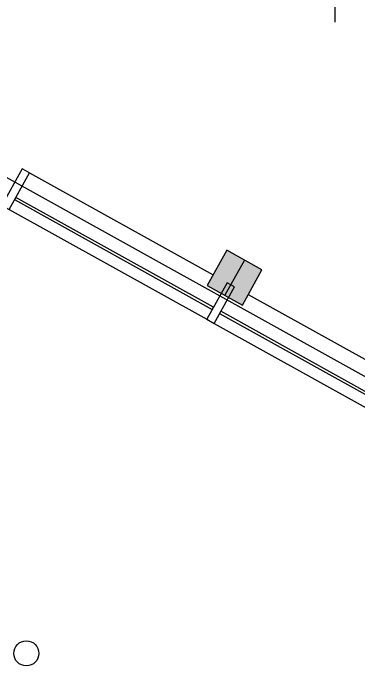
# Model space of a CAD drawing. Header units: metres. Extents: x 2.3 to 42.8, y 0.9 to 31.9.
# Drawn here: x 13.477 to 14.29, y 8.701 to 10.235 of the extents above; entities that cross this region are included whole.
import ezdxf

# ---------------------------------------------------------------- set-up
doc = ezdxf.new("R2010")
doc.units = ezdxf.units.M
for name, color, linetype in [('ARREDI', 9, 'Continuous'), ('PARETI_STRUTTURE', 7, 'Continuous'), ('PILASTRI_SETTI', 8, 'Continuous')]:
    doc.layers.add(name, color=color, linetype=linetype)

msp = doc.modelspace()

# ---------------------------------------------------------------- linework, layer by layer
at = {"layer": 'ARREDI'}
for points in [[(13.9476, 9.5436), (13.4828, 9.8017), (13.48, 9.7965), (13.9447, 9.5385)], [(14.4295, 9.276), (13.9648, 9.5341), (13.9619, 9.5289), (14.4266, 9.2709)]]:
    msp.add_lwpolyline(points, close=True, dxfattribs=at)
msp.add_circle((13.5077, 8.7304), 0.0295, dxfattribs=at)
at = {"layer": 'PARETI_STRUTTURE'}
for points in [[(10.9712, 11.2312), (15.4958, 8.7189), (17.2939, 11.9573), (21.4602, 9.644)], [(14.2333, 10.45), (14.2333, 10.2137)], [(13.5149, 9.8593), (13.9469, 9.6194)], [(13.4671, 9.7733), (13.9318, 9.5152)], [(14.0203, 9.6544), (13.9744, 9.5718)], [(14.0295, 9.5736), (14.4615, 9.3337)], [(13.949, 9.5057), (14.4137, 9.2476)]]:
    msp.add_lwpolyline(points, dxfattribs=at)
for points in [[(13.5149, 9.8593), (13.4976, 9.8689), (13.4499, 9.7828), (13.4671, 9.7733)], [(13.9331, 9.5947), (14.0157, 9.5488), (14.0616, 9.6314), (13.979, 9.6773)], [(13.9968, 9.5917), (13.9796, 9.6013), (13.9318, 9.5152), (13.949, 9.5057)]]:
    msp.add_lwpolyline(points, close=True, dxfattribs=at)
msp.add_circle((13.5077, 8.7304), 0.0295, dxfattribs=at)
at = {"layer": 'PILASTRI_SETTI'}
msp.add_solid([(14.0157, 9.5488), (14.0616, 9.6314), (13.9331, 9.5947), (13.979, 9.6773)], dxfattribs=at)

doc.saveas('drawing.dxf')
